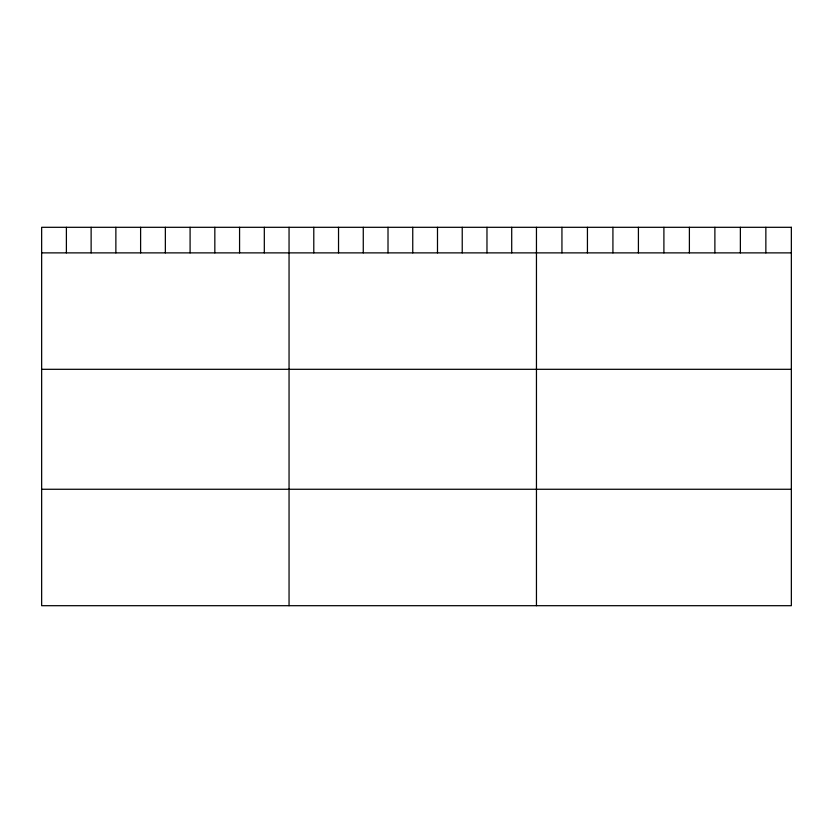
<?xml version="1.0" encoding="UTF-8"?>
<svg xmlns="http://www.w3.org/2000/svg" width="833" height="833" viewBox="0 0 833 833"><rect width="100%" height="100%" fill="white"/><g stroke="black" fill="none" stroke-linecap="round" stroke-linejoin="round"><path stroke-width="1.25" d="M41.65 252.878L791.35 252.878M41.65 369.311L791.35 369.311M41.65 489.263L791.35 489.263M765.86 227.305L765.86 252.878M740.37 227.305L740.37 252.878M714.881 227.305L714.881 252.878M689.391 227.305L689.391 252.878M663.901 227.305L663.901 252.878M638.411 227.305L638.411 252.878M612.921 227.305L612.921 252.878M587.432 227.305L587.432 252.878M561.942 227.305L561.942 252.878M536.452 227.305L536.452 605.695M511.712 227.305L511.712 252.878M486.972 227.305L486.972 252.878M462.232 227.305L462.232 252.878M437.492 227.305L437.492 252.878M412.751 227.305L412.751 252.878M388.011 227.305L388.011 252.878M363.271 227.305L363.271 252.878M338.531 227.305L338.531 252.878M313.791 227.305L313.791 252.878M289.051 227.305L289.051 605.695M264.311 227.305L264.311 252.878M239.571 227.305L239.571 252.878M214.831 227.305L214.831 252.878M190.091 227.305L190.091 252.878M165.351 227.305L165.351 252.878M140.61 227.305L140.61 252.878M115.87 227.305L115.87 252.878M91.13 227.305L91.13 252.878M66.39 227.305L66.39 252.878M791.35 227.305L41.65 227.305L41.65 605.695L791.35 605.695L791.35 227.305"/></g></svg>
